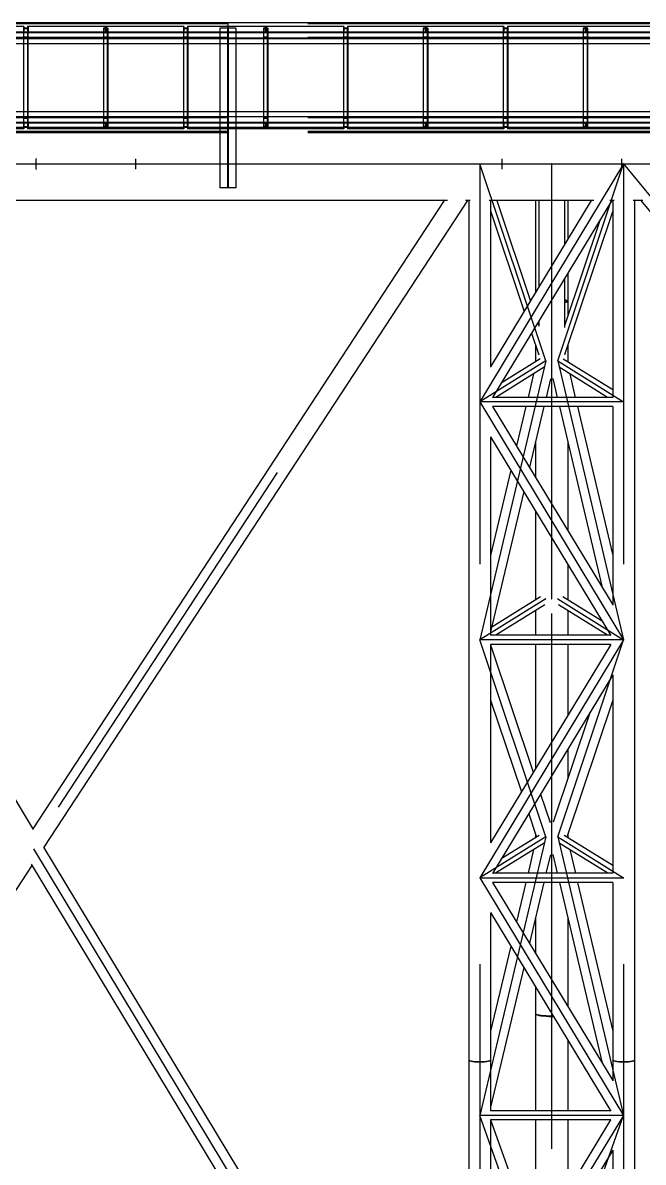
# Model space of a CAD drawing. Header units: millimetres. Extents: x 150209.93 to 150215.05, y 136675.65 to 136679.93.
# Drawn here: x 150211.503 to 150211.6582, y 136676.5613 to 136676.846 of the extents above; entities that cross this region are included whole.
import ezdxf

# ---------------------------------------------------------------- set-up
doc = ezdxf.new("R2010")
doc.units = ezdxf.units.MM
doc.header["$LTSCALE"] = 0.25
for name, pattern in [('CENTER', [50.8, 31.75, -6.35, 6.35, -6.35]), ('XKITLINE00', [0]), ('XKITLINE02', [4, 2, -2]), ('XKITLINE03', [6, 3, -1, 1, -1])]:
    doc.linetypes.add(name, pattern=pattern)

# ---------------------------------------------------------------- blocks, each defined once
blk = doc.blocks.new('çatıı')
at = {"color": 116, "linetype": 'XKITLINE02', "true_color": 0x136734}
for p, q in [((13130, 6075.8), (12313.5, 6075.8)), ((13130, 6075.3), (12316.3, 6075.3)), ((12875.1, 6072), (12777.2, 6072)), ((12874.5, 6072), (12874.5, 6064)), ((12874.5, 6070), (12874.5, 5946)), ((12874.5, 6070), (12874.5, 6050.5)), ((12880, 6070), (12874.5, 6070)), ((12874.5, 6070), (12874.5, 6069.3)), ((12880, 6070), (12874.5, 6070)), ((12879.3, 6068.9), (12874.5, 6069.3)), ((12875.1, 6072), (12875.1, 6064.8)), ((12879.3, 6070), (12879.3, 5946)), ((12879.3, 6068.9), (12879.3, 6059)), ((12977.2, 6072), (12879.6, 6072)), ((12879.6, 6072), (12879.6, 6064.8)), ((12880, 6070), (12880, 5946)), ((12880, 6070), (12880, 6050.5)), ((12880, 6070), (12880, 6058)), ((12880.2, 6072), (12880.2, 6064)), ((12974.5, 6070), (12974.5, 5946)), ((12974.5, 6070), (12974.5, 6050.5)), ((12980, 6070), (12974.5, 6070)), ((12974.5, 6070), (12974.5, 6069.3)), ((12980, 6070), (12974.5, 6070)), ((12979.3, 6068.9), (12974.5, 6069.3)), ((12976.7, 6072), (12976.7, 6064.8)), ((12977.2, 6072), (12977.2, 6064)), ((13075.1, 6072), (12977.2, 6072)), ((12977.2, 6072), (12977.2, 6064)), ((12977.8, 6072), (12977.8, 6064.8)), ((12979.3, 6070), (12979.3, 5946)), ((12979.3, 6068.9), (12979.3, 6059)), ((12980, 6070), (12980, 5946)), ((12980, 6070), (12980, 6050.5)), ((12980, 6070), (12980, 6058)), ((13074.5, 6072), (13074.5, 6064)), ((13074.5, 6070), (13074.5, 5946)), ((13074.5, 6070), (13074.5, 6050.5)), ((13080, 6070), (13074.5, 6070)), ((13074.5, 6070), (13074.5, 6069.3)), ((13080, 6070), (13074.5, 6070)), ((13079.3, 6068.9), (13074.5, 6069.3)), ((13075.1, 6072), (13075.1, 6064.8)), ((13079.3, 6070), (13079.3, 5946)), ((13079.3, 6068.9), (13079.3, 6059)), ((13130, 6072), (13079.6, 6072)), ((13079.6, 6072), (13079.6, 6064.8)), ((13080, 6070), (13080, 5946)), ((13080, 6070), (13080, 6050.5)), ((13080, 6070), (13080, 6058)), ((13080.2, 6072), (13080.2, 6064)), ((13140, 6070), (13120, 6070)), ((13120, 6070), (13120, 6050.5)), ((13129.7, 6070), (13129.7, 5870.3)), ((13730, 6075.8), (13130, 6075.8)), ((13730, 6075.3), (13130, 6075.3)), ((13177.2, 6072), (13130, 6072)), ((13130.3, 6070), (13130.3, 5870.3)), ((13140, 6070), (13140, 6050.5)), ((13174.5, 6070), (13174.5, 5946)), ((13174.5, 6070), (13174.5, 6050.5)), ((13180, 6070), (13174.5, 6070)), ((13174.5, 6070), (13174.5, 6069.3)), ((13180, 6070), (13174.5, 6070)), ((13179.3, 6068.9), (13174.5, 6069.3)), ((13176.7, 6072), (13176.7, 6064.8)), ((13275.1, 6072), (13177.2, 6072)), ((13177.2, 6072), (13177.2, 6064)), ((13177.2, 6072), (13177.2, 6064)), ((13177.8, 6072), (13177.8, 6064.8)), ((13179.3, 6070), (13179.3, 5946)), ((13179.3, 6068.9), (13179.3, 6059)), ((13180, 6070), (13180, 5946)), ((13180, 6070), (13180, 6050.5)), ((13180, 6070), (13180, 6058)), ((13274.5, 6072), (13274.5, 6064)), ((13274.5, 6070), (13274.5, 5946)), ((13274.5, 6070), (13274.5, 6050.5)), ((13280, 6070), (13274.5, 6070)), ((13274.5, 6070), (13274.5, 6069.3)), ((13280, 6070), (13274.5, 6070)), ((13279.3, 6068.9), (13274.5, 6069.3)), ((13275.1, 6072), (13275.1, 6064.8)), ((13279.3, 6070), (13279.3, 5946)), ((13279.3, 6068.9), (13279.3, 6059)), ((13377.2, 6072), (13279.6, 6072)), ((13279.6, 6072), (13279.6, 6064.8)), ((13280, 6070), (13280, 5946)), ((13280, 6070), (13280, 6050.5)), ((13280, 6070), (13280, 6058)), ((13280.2, 6072), (13280.2, 6064)), ((13374.5, 6070), (13374.5, 6069.3)), ((13380, 6070), (13374.5, 6070)), ((13374.5, 6070), (13374.5, 5946)), ((13374.5, 6070), (13374.5, 6050.5)), ((13380, 6070), (13374.5, 6070)), ((13379.3, 6068.9), (13374.5, 6069.3)), ((13376.7, 6072), (13376.7, 6064.8)), ((13475.1, 6072), (13377.2, 6072)), ((13377.2, 6072), (13377.2, 6064)), ((13377.2, 6072), (13377.2, 6064)), ((13377.8, 6072), (13377.8, 6064.8)), ((13379.3, 6070), (13379.3, 5946)), ((13379.3, 6068.9), (13379.3, 6059)), ((13380, 6070), (13380, 6058)), ((13380, 6070), (13380, 5946)), ((13380, 6070), (13380, 6050.5)), ((13474.5, 6072), (13474.5, 6064)), ((13474.5, 6070), (13474.5, 6069.3)), ((13480, 6070), (13474.5, 6070)), ((13474.5, 6070), (13474.5, 5946)), ((13474.5, 6070), (13474.5, 6050.5)), ((13480, 6070), (13474.5, 6070)), ((13479.3, 6068.9), (13474.5, 6069.3)), ((13475.1, 6072), (13475.1, 6064.8)), ((13479.3, 6070), (13479.3, 5946)), ((13479.3, 6068.9), (13479.3, 6059)), ((13577.2, 6072), (13479.6, 6072)), ((13479.6, 6072), (13479.6, 6064.8)), ((13480, 6070), (13480, 6058)), ((13480, 6070), (13480, 5946)), ((13480, 6070), (13480, 6050.5)), ((13480.2, 6072), (13480.2, 6064)), ((13574.5, 6070), (13574.5, 6069.3)), ((13580, 6070), (13574.5, 6070)), ((13574.5, 6070), (13574.5, 5946)), ((13574.5, 6070), (13574.5, 6050.5)), ((13580, 6070), (13574.5, 6070)), ((13579.3, 6068.9), (13574.5, 6069.3)), ((13576.7, 6072), (13576.7, 6064.8)), ((13577.2, 6072), (13577.2, 6064)), ((13675.1, 6072), (13577.2, 6072)), ((13577.2, 6072), (13577.2, 6064)), ((13577.8, 6072), (13577.8, 6064.8)), ((13579.3, 6070), (13579.3, 5946)), ((13579.3, 6068.9), (13579.3, 6059)), ((13580, 6070), (13580, 6058)), ((13580, 6070), (13580, 5946)), ((13580, 6070), (13580, 6050.5)), ((13130, 6058), (12272.9, 6058)), ((13130, 6057.1), (12273.4, 6057.1)), ((13130, 6057.5), (12313.5, 6057.5)), ((13130, 6056.7), (12313.5, 6056.7)), ((13130, 6058.1), (12316.3, 6058.1)), ((12880.3, 6064), (12777.2, 6064)), ((12880.3, 6064.8), (12777.8, 6064.8)), ((12976.7, 6064.8), (12874.3, 6064.8)), ((12874.3, 6064.8), (12874.3, 6064)), ((12977.2, 6064), (12874.3, 6064)), ((12879.3, 6059), (12874.5, 6058.7)), ((12874.5, 6058.7), (12874.5, 6058)), ((12880, 6058), (12874.5, 6058)), ((12880.3, 6064.8), (12880.3, 6064)), ((12971.4, 6064.8), (12971.4, 6064)), ((12979.3, 6059), (12974.5, 6058.7)), ((12974.5, 6058.7), (12974.5, 6058)), ((12980, 6058), (12974.5, 6058)), ((13080.3, 6064), (12977.2, 6064)), ((12980, 6064), (12977.2, 6064)), ((13080.3, 6064.8), (12977.8, 6064.8)), ((12983, 6064.8), (12983, 6064)), ((13130, 6064.8), (13074.3, 6064.8)), ((13074.3, 6064.8), (13074.3, 6064)), ((13177.2, 6064), (13074.3, 6064)), ((13079.3, 6059), (13074.5, 6058.7)), ((13074.5, 6058.7), (13074.5, 6058)), ((13080, 6058), (13074.5, 6058)), ((13176.7, 6064.8), (13075.1, 6064.8)), ((13130, 6064), (13080.2, 6064)), ((13080.3, 6064.8), (13080.3, 6064)), ((13730, 6058.1), (13130, 6058.1)), ((13130, 6058), (13130, 6056.7)), ((13130, 6058), (13130, 6056.7)), ((13730, 6058), (13130, 6058)), ((13730, 6057.5), (13130, 6057.5)), ((13730, 6057.1), (13130, 6057.1)), ((13171.4, 6064.8), (13171.4, 6064)), ((13179.3, 6059), (13174.5, 6058.7)), ((13174.5, 6058.7), (13174.5, 6058)), ((13180, 6058), (13174.5, 6058)), ((13280.3, 6064), (13177.2, 6064)), ((13180, 6064), (13177.2, 6064)), ((13280.3, 6064.8), (13177.8, 6064.8)), ((13183, 6064.8), (13183, 6064)), ((13376.7, 6064.8), (13274.3, 6064.8)), ((13274.3, 6064.8), (13274.3, 6064)), ((13377.2, 6064), (13274.3, 6064)), ((13279.3, 6059), (13274.5, 6058.7)), ((13274.5, 6058.7), (13274.5, 6058)), ((13280, 6058), (13274.5, 6058)), ((13280.3, 6064.8), (13280.3, 6064)), ((13371.4, 6064.8), (13371.4, 6064)), ((13379.3, 6059), (13374.5, 6058.7)), ((13374.5, 6058.7), (13374.5, 6058)), ((13380, 6058), (13374.5, 6058)), ((13480.3, 6064), (13377.2, 6064)), ((13380, 6064), (13377.2, 6064)), ((13480.3, 6064.8), (13377.8, 6064.8)), ((13383, 6064.8), (13383, 6064)), ((13576.7, 6064.8), (13474.3, 6064.8)), ((13474.3, 6064.8), (13474.3, 6064)), ((13577.2, 6064), (13474.3, 6064)), ((13479.3, 6059), (13474.5, 6058.7)), ((13474.5, 6058.7), (13474.5, 6058)), ((13480, 6058), (13474.5, 6058)), ((13480.3, 6064.8), (13480.3, 6064)), ((13571.4, 6064.8), (13571.4, 6064)), ((13579.3, 6059), (13574.5, 6058.7)), ((13574.5, 6058.7), (13574.5, 6058)), ((13580, 6058), (13574.5, 6058)), ((13680.3, 6064), (13577.2, 6064)), ((13580, 6064), (13577.2, 6064)), ((13680.3, 6064.8), (13577.8, 6064.8)), ((13583, 6064.8), (13583, 6064)), ((13120, 5965.5), (13120, 5870.3)), ((13140, 5965.5), (13140, 5870.3)), ((13130, 5958), (12272.9, 5958)), ((13130, 5958.8), (12273.4, 5958.8)), ((13130, 5958.4), (12313.5, 5958.4)), ((13130, 5957.9), (12316.3, 5957.9)), ((12880.3, 5952), (12777.2, 5952)), ((12880.3, 5951.2), (12777.8, 5951.2)), ((12977.2, 5952), (12874.3, 5952)), ((12874.3, 5952), (12874.3, 5951.2)), ((12976.7, 5951.2), (12874.3, 5951.2)), ((12874.5, 5958), (12874.5, 5957.3)), ((12880, 5958), (12874.5, 5958)), ((12879.3, 5956.9), (12874.5, 5957.3)), ((12874.5, 5952), (12874.5, 5944)), ((12875.1, 5951.2), (12875.1, 5944)), ((12879.3, 5956.9), (12879.3, 5947)), ((12879.6, 5951.2), (12879.6, 5944)), ((12880, 5958), (12880, 5946)), ((12880.2, 5952), (12880.2, 5944)), ((12880.3, 5952), (12880.3, 5951.2)), ((12971.4, 5952), (12971.4, 5951.2)), ((12974.5, 5958), (12974.5, 5957.3)), ((12980, 5958), (12974.5, 5958)), ((12979.3, 5956.9), (12974.5, 5957.3)), ((12976.7, 5951.2), (12976.7, 5944)), ((12977.2, 5952), (12977.2, 5944)), ((13080.3, 5952), (12977.2, 5952)), ((12977.2, 5952), (12977.2, 5944)), ((13080.3, 5951.2), (12977.8, 5951.2)), ((12977.8, 5951.2), (12977.8, 5944)), ((12979.3, 5956.9), (12979.3, 5947)), ((12980, 5958), (12980, 5946)), ((12983, 5952), (12983, 5951.2)), ((13177.2, 5952), (13074.3, 5952)), ((13074.3, 5952), (13074.3, 5951.2)), ((13176.7, 5951.2), (13074.3, 5951.2)), ((13074.5, 5958), (13074.5, 5957.3)), ((13080, 5958), (13074.5, 5958)), ((13079.3, 5956.9), (13074.5, 5957.3)), ((13074.5, 5952), (13074.5, 5944)), ((13075.1, 5951.2), (13075.1, 5944)), ((13079.3, 5956.9), (13079.3, 5947)), ((13079.6, 5951.2), (13079.6, 5944)), ((13080, 5958), (13080, 5946)), ((13080.2, 5952), (13080.2, 5944)), ((13080.3, 5952), (13080.3, 5951.2)), ((13130, 5959.3), (13130, 5958)), ((13130, 5959.3), (13130, 5958)), ((13730, 5958.8), (13130, 5958.8)), ((13730, 5958.4), (13130, 5958.4)), ((13730, 5958), (13130, 5958)), ((13730, 5957.9), (13130, 5957.9)), ((13171.4, 5952), (13171.4, 5951.2)), ((13174.5, 5958), (13174.5, 5957.3)), ((13180, 5958), (13174.5, 5958)), ((13179.3, 5956.9), (13174.5, 5957.3)), ((13176.7, 5951.2), (13176.7, 5944)), ((13280.3, 5952), (13177.2, 5952)), ((13177.2, 5952), (13177.2, 5944)), ((13177.2, 5952), (13177.2, 5944)), ((13280.3, 5951.2), (13177.8, 5951.2)), ((13177.8, 5951.2), (13177.8, 5944)), ((13179.3, 5956.9), (13179.3, 5947)), ((13180, 5958), (13180, 5946)), ((13183, 5952), (13183, 5951.2)), ((13377.2, 5952), (13274.3, 5952)), ((13274.3, 5952), (13274.3, 5951.2)), ((13376.7, 5951.2), (13274.3, 5951.2)), ((13274.5, 5958), (13274.5, 5957.3)), ((13280, 5958), (13274.5, 5958)), ((13279.3, 5956.9), (13274.5, 5957.3)), ((13274.5, 5952), (13274.5, 5944)), ((13275.1, 5951.2), (13275.1, 5944)), ((13279.3, 5956.9), (13279.3, 5947)), ((13279.6, 5951.2), (13279.6, 5944)), ((13280, 5958), (13280, 5946)), ((13280.2, 5952), (13280.2, 5944)), ((13280.3, 5952), (13280.3, 5951.2)), ((13371.4, 5952), (13371.4, 5951.2)), ((13374.5, 5958), (13374.5, 5957.3)), ((13380, 5958), (13374.5, 5958)), ((13379.3, 5956.9), (13374.5, 5957.3)), ((13376.7, 5951.2), (13376.7, 5944)), ((13480.3, 5952), (13377.2, 5952)), ((13377.2, 5952), (13377.2, 5944)), ((13377.2, 5952), (13377.2, 5944)), ((13480.3, 5951.2), (13377.8, 5951.2)), ((13377.8, 5951.2), (13377.8, 5944)), ((13379.3, 5956.9), (13379.3, 5947)), ((13380, 5958), (13380, 5946)), ((13383, 5952), (13383, 5951.2)), ((13577.2, 5952), (13474.3, 5952)), ((13474.3, 5952), (13474.3, 5951.2)), ((13576.7, 5951.2), (13474.3, 5951.2)), ((13474.5, 5958), (13474.5, 5957.3)), ((13480, 5958), (13474.5, 5958)), ((13479.3, 5956.9), (13474.5, 5957.3)), ((13474.5, 5952), (13474.5, 5944)), ((13475.1, 5951.2), (13475.1, 5944)), ((13479.3, 5956.9), (13479.3, 5947)), ((13479.6, 5951.2), (13479.6, 5944)), ((13480, 5958), (13480, 5946)), ((13480.2, 5952), (13480.2, 5944)), ((13480.3, 5952), (13480.3, 5951.2)), ((13571.4, 5952), (13571.4, 5951.2)), ((13574.5, 5958), (13574.5, 5957.3)), ((13580, 5958), (13574.5, 5958)), ((13579.3, 5956.9), (13574.5, 5957.3)), ((13576.7, 5951.2), (13576.7, 5944)), ((13577.2, 5952), (13577.2, 5944)), ((13680.3, 5952), (13577.2, 5952)), ((13577.2, 5952), (13577.2, 5944)), ((13680.3, 5951.2), (13577.8, 5951.2)), ((13577.8, 5951.2), (13577.8, 5944)), ((13579.3, 5956.9), (13579.3, 5947)), ((13580, 5958), (13580, 5946)), ((13583, 5952), (13583, 5951.2)), ((13130, 5940.1), (12313.5, 5940.1)), ((13130, 5939.3), (12313.5, 5939.3)), ((13130, 5940.7), (12316.3, 5940.7)), ((13130, 5939.3), (12555.2, 5939.3)), ((12875.1, 5944), (12777.2, 5944)), ((12879.3, 5947), (12874.5, 5946.7)), ((12874.5, 5946.7), (12874.5, 5946)), ((12880, 5946), (12874.5, 5946)), ((12880, 5946), (12874.5, 5946)), ((12977.2, 5944), (12879.6, 5944)), ((12979.3, 5947), (12974.5, 5946.7)), ((12974.5, 5946.7), (12974.5, 5946)), ((12980, 5946), (12974.5, 5946)), ((12980, 5946), (12974.5, 5946)), ((13075.1, 5944), (12977.2, 5944)), ((13079.3, 5947), (13074.5, 5946.7)), ((13074.5, 5946.7), (13074.5, 5946)), ((13080, 5946), (13074.5, 5946)), ((13080, 5946), (13074.5, 5946)), ((13177.2, 5944), (13079.6, 5944)), ((13130, 5946), (13130, 5939.3)), ((13130, 5946), (13130, 5939.3)), ((13730, 5940.7), (13130, 5940.7)), ((13730, 5940.1), (13130, 5940.1)), ((13730, 5939.3), (13130, 5939.3)), ((13179.3, 5947), (13174.5, 5946.7)), ((13174.5, 5946.7), (13174.5, 5946)), ((13180, 5946), (13174.5, 5946)), ((13180, 5946), (13174.5, 5946)), ((13275.1, 5944), (13177.2, 5944)), ((13279.3, 5947), (13274.5, 5946.7)), ((13274.5, 5946.7), (13274.5, 5946)), ((13280, 5946), (13274.5, 5946)), ((13280, 5946), (13274.5, 5946)), ((13377.2, 5944), (13279.6, 5944)), ((13379.3, 5947), (13374.5, 5946.7)), ((13374.5, 5946.7), (13374.5, 5946)), ((13380, 5946), (13374.5, 5946)), ((13380, 5946), (13374.5, 5946)), ((13475.1, 5944), (13377.2, 5944)), ((13479.3, 5947), (13474.5, 5946.7)), ((13474.5, 5946.7), (13474.5, 5946)), ((13480, 5946), (13474.5, 5946)), ((13480, 5946), (13474.5, 5946)), ((13577.2, 5944), (13479.6, 5944)), ((13579.3, 5947), (13574.5, 5946.7)), ((13574.5, 5946.7), (13574.5, 5946)), ((13580, 5946), (13574.5, 5946)), ((13580, 5946), (13574.5, 5946)), ((13675.1, 5944), (13577.2, 5944)), ((13120, 5889.3), (13120, 5870.3)), ((13140, 5870.3), (13120, 5870.3))]:
    blk.add_line(p, q, dxfattribs=at)
at = {"color": 7, "linetype": 'XKITLINE00'}
for p, q in [((13130, 6076.7), (12446.2, 6076.7)), ((13130, 6076.7), (13130, 6056.7)), ((13130, 6076.7), (13130, 6056.7)), ((13730, 6076.7), (13130, 6076.7)), ((13130, 6056.7), (12446.2, 6056.7)), ((13130, 6056.7), (13130, 6050.5)), ((13130, 6056.7), (13130, 6050.5)), ((13730, 6056.7), (13130, 6056.7)), ((13130, 6050.5), (12446.2, 6050.5)), ((12874.5, 6050.5), (12874.5, 5965.5)), ((12880, 6050.5), (12880, 5965.5)), ((12974.5, 6050.5), (12974.5, 5965.5)), ((12980, 6050.5), (12980, 5965.5)), ((13074.5, 6050.5), (13074.5, 5965.5)), ((13080, 6050.5), (13080, 5965.5)), ((13120, 6050.5), (13120, 5965.5)), ((13730, 6050.5), (13130, 6050.5)), ((13140, 6050.5), (13140, 5965.5)), ((13174.5, 6050.5), (13174.5, 5965.5)), ((13180, 6050.5), (13180, 5965.5)), ((13274.5, 6050.5), (13274.5, 5965.5)), ((13280, 6050.5), (13280, 5965.5)), ((13374.5, 6050.5), (13374.5, 5965.5)), ((13380, 6050.5), (13380, 5965.5)), ((13474.5, 6050.5), (13474.5, 5965.5)), ((13480, 6050.5), (13480, 5965.5)), ((13574.5, 6050.5), (13574.5, 5965.5)), ((13580, 6050.5), (13580, 5965.5)), ((13130, 5965.5), (12446.2, 5965.5)), ((13130, 5965.5), (13130, 5959.3)), ((13730, 5965.5), (13130, 5965.5)), ((13130, 5965.5), (13130, 5959.3)), ((13130, 5959.3), (12446.2, 5959.3)), ((13130, 5959.3), (13130, 5946)), ((13730, 5959.3), (13130, 5959.3)), ((13130, 5959.3), (13130, 5946))]:
    blk.add_line(p, q, dxfattribs=at)
at = {"color": 1, "linetype": 'XKITLINE03'}
for p, q in [((12880, 5946), (12880, 6070)), ((12980, 5946), (12980, 6070)), ((13080, 5946), (13080, 6070)), ((13130, 5870.3), (13130, 6070)), ((13180, 5946), (13180, 6070)), ((13280, 5946), (13280, 6070)), ((13380, 5946), (13380, 6070)), ((13480, 5946), (13480, 6070)), ((13580, 5946), (13580, 6070)), ((12282.9, 6058), (13130, 6058)), ((12874.5, 6064), (12777.2, 6064)), ((12977.2, 6064), (12880.2, 6064)), ((13074.5, 6064), (12977.2, 6064)), ((13177.2, 6064), (13080.2, 6064)), ((13730, 6064), (13130, 6064)), ((13130, 6058), (13730, 6058)), ((13274.5, 6064), (13177.2, 6064)), ((13377.2, 6064), (13280.2, 6064)), ((13474.5, 6064), (13377.2, 6064)), ((13577.2, 6064), (13480.2, 6064)), ((13674.5, 6064), (13577.2, 6064)), ((13130, 5958), (12272.9, 5958)), ((12777.2, 5952), (12874.5, 5952)), ((12880.2, 5952), (12977.2, 5952)), ((12977.2, 5952), (13074.5, 5952)), ((13080.2, 5952), (13177.2, 5952)), ((13730, 5958), (13130, 5958)), ((13730, 5952), (13130, 5952)), ((13177.2, 5952), (13274.5, 5952)), ((13280.2, 5952), (13377.2, 5952)), ((13377.2, 5952), (13474.5, 5952)), ((13480.2, 5952), (13577.2, 5952)), ((13577.2, 5952), (13674.5, 5952))]:
    blk.add_line(p, q, dxfattribs=at)
at = {"color": 8, "linetype": 'XKITLINE00'}
for p, q in [((14995, 5946), (12557.7, 5946)), ((13404.7, 5854.6), (12557.7, 5854.6)), ((13400.5, 5854.6), (12886, 5069.6)), ((13429.6, 5854.6), (12899.9, 5046.5)), ((13433.2, 5854.6), (13427.1, 5854.6)), ((13431.3, 5854.6), (13431.3, 4780.4)), ((13587.9, 5854.6), (13456.8, 5854.6)), ((13458.6, 5854.6), (13458.6, 5646.5)), ((13584.5, 5854.6), (13458.6, 5646.7)), ((13610.1, 5854.6), (13461.1, 5608.5)), ((13466.3, 5854.6), (13508.5, 5728.9)), ((13514.7, 5854.6), (13514.7, 5739.2)), ((13518.9, 5854.6), (13518.9, 5746.1)), ((13551.1, 5854.6), (13551.1, 5799.4)), ((13555.3, 5854.6), (13555.3, 5806.3)), ((13613.2, 5854.6), (13607.9, 5854.6)), ((13611.3, 5854.6), (13611.3, 5608.5)), ((13648.8, 5854.6), (13636.8, 5854.6)), ((13638.6, 5854.6), (13638.6, 4780.4)), ((13646.7, 5854.6), (14342.1, 5006.9)), ((13458.6, 5841.6), (13500.7, 5716.1)), ((13611.3, 5841.6), (13551, 5661.7)), ((13595.6, 5830.7), (13551.1, 5697.9)), ((12446.2, 5797.7), (12886.5, 5068.8)), ((13551.1, 5757.1), (13551.1, 5696.1)), ((13555.3, 5764), (13555.3, 5728.8)), ((13552.6, 5730.3), (13551.1, 5730.6)), ((13551.6, 5730.2), (13551.1, 5730.3)), ((13551.6, 5727.4), (13551.1, 5727.3)), ((13552.6, 5727.3), (13551.1, 5727)), ((13553, 5729.8), (13551.6, 5730.2)), ((13553, 5727.9), (13551.6, 5727.4)), ((13554.1, 5729.8), (13552.6, 5730.3)), ((13554.1, 5727.8), (13552.6, 5727.3)), ((13553.8, 5729.3), (13553, 5729.8)), ((13553.8, 5728.3), (13553, 5727.9)), ((13553.8, 5729.3), (13554.1, 5728.8)), ((13554.1, 5728.8), (13553.8, 5728.3)), ((13555, 5729.3), (13554.1, 5729.8)), ((13555, 5728.3), (13554.1, 5727.8)), ((13555, 5729.3), (13555.3, 5728.8)), ((13555.3, 5728.8), (13555, 5728.3)), ((13555.3, 5728.8), (13555.3, 5710.3)), ((13517.6, 5701.7), (13518.9, 5697.9)), ((13518.9, 5703.9), (13518.9, 5697.6)), ((13509.8, 5688.9), (13519, 5661.7)), ((13514.7, 5674.5), (13514.7, 5653)), ((13555.3, 5674.5), (13555.3, 5653)), ((13520.5, 5656.6), (13472, 5626.5)), ((13611.3, 5618.2), (13549.5, 5656.5)), ((13551.1, 5662), (13551.1, 5661.7)), ((13525.4, 5646.2), (13465, 5608.7)), ((13512.4, 5638.2), (13505.5, 5608.7)), ((13605, 5608.7), (13544.5, 5646.2)), ((13557.5, 5638.2), (13564.5, 5608.7)), ((13533.5, 5631.9), (13528, 5608.7)), ((13536.5, 5632.1), (13542, 5608.7)), ((13611.4, 5597.3), (13461, 5597.3)), ((13611.3, 5608.7), (13461.2, 5608.7)), ((13461.2, 5597.3), (13611.3, 5349.4)), ((13502.8, 5597.3), (13491.1, 5548)), ((13525.3, 5597.3), (13507.3, 5521.3)), ((13544.7, 5597.3), (13598.3, 5370.9)), ((13567.2, 5597.3), (13611.3, 5410.9)), ((13611.3, 5597.3), (13611.3, 5349.2)), ((13458.5, 5559.5), (13608.9, 5311.1)), ((13458.6, 5559.3), (13458.6, 5311.3)), ((13514.7, 5552.6), (13514.7, 5509)), ((13555.3, 5552.6), (13555.3, 5441.9)), ((13483.9, 5517.6), (13458.6, 5410.9)), ((13500.1, 5490.9), (13458.6, 5315.8)), ((13514.7, 5466.7), (13514.7, 5355.7)), ((13555.3, 5399.7), (13555.3, 5355.7)), ((13520.9, 5359.5), (13460, 5321.7)), ((13598, 5329.2), (13549.1, 5359.5)), ((13526.3, 5349.5), (13465, 5311.4)), ((13514.7, 5342.3), (13514.7, 5311.4)), ((13605, 5311.4), (13543.6, 5349.5)), ((13555.3, 5342.3), (13555.3, 5311.4)), ((13608.7, 5311.4), (13458.6, 5311.4)), ((13609, 5300), (13458.5, 5300)), ((13458.6, 5300), (13458.6, 5052)), ((13608.8, 5300), (13458.6, 5052.1)), ((13458.6, 5299.4), (13512, 5140.2)), ((13514.7, 5300), (13514.7, 5144.6)), ((13555.3, 5300), (13555.3, 5211.7)), ((13611.4, 5262.1), (13461.1, 5013.9)), ((13611.3, 5262), (13611.3, 5014)), ((13458.6, 5230.5), (13497.2, 5115.7)), ((13611.3, 5230.5), (13554.2, 5060.2)), ((13583.2, 5215.6), (13537, 5077.7)), ((13555.3, 5169.4), (13555.3, 5132.2)), ((13521.1, 5113), (13533, 5077.6)), ((13506.3, 5088.5), (13515.7, 5060.2)), ((13519.4, 5061.3), (13472, 5031.9)), ((13514.7, 5063.4), (13514.7, 5058.4)), ((13611.3, 5023.6), (13550.6, 5061.3)), ((13555.3, 5063.4), (13555.3, 5058.4)), ((12899.7, 5046.8), (13431.3, 4166.7)), ((13525.4, 5051.6), (13464.9, 5014)), ((13512.4, 5043.6), (13505.4, 5014)), ((13605.1, 5014), (13544.5, 5051.7)), ((13557.6, 5043.6), (13564.6, 5014)), ((13533.4, 5037.2), (13527.9, 5014)), ((13536.5, 5037.3), (13542, 5014)), ((12885.1, 5023.9), (12446.1, 4354.2)), ((12884.1, 5025.5), (13421.9, 4135.2)), ((13611.3, 5014), (13461.2, 5014)), ((13611.5, 5002.7), (13460.9, 5002.7)), ((13461.2, 5002.7), (13611.3, 4755.1)), ((13502.8, 5002.7), (13491.1, 4953.5)), ((13525.3, 5002.7), (13507.3, 4926.8)), ((13544.7, 5002.7), (13598.3, 4776.6)), ((13567.2, 5002.7), (13611.3, 4816.6)), ((13611.3, 5002.7), (13611.3, 4780.4)), ((13458.6, 4964.9), (13608.9, 4716.9)), ((13458.6, 4964.7), (13458.6, 4780.4)), ((13514.7, 4958.1), (13514.7, 4914.5)), ((13555.3, 4958.1), (13555.3, 4847.6)), ((13483.9, 4923.1), (13458.6, 4816.6)), ((13500.1, 4896.4), (13458.6, 4721.6)), ((13514.7, 4872.3), (13514.7, 4838.5)), ((13514.7, 4838.5), (13515, 4838)), ((13514.7, 4838.5), (13515, 4837.9)), ((13514.7, 4838.5), (13514.7, 4717.2)), ((13515.9, 4837.5), (13515, 4838)), ((13515.9, 4837.2), (13515, 4837.9)), ((13517.4, 4837), (13515.9, 4837.5)), ((13517.4, 4836.6), (13515.9, 4837.2)), ((13519.4, 4836.6), (13517.4, 4837)), ((13519.4, 4836.1), (13517.4, 4836.6)), ((13518.4, 4836.7), (13518.1, 4836.9)), ((13520.3, 4836.2), (13518.4, 4836.7)), ((13521.9, 4836.2), (13519.4, 4836.6)), ((13521.9, 4835.6), (13519.4, 4836.1)), ((13522.7, 4835.8), (13520.3, 4836.2)), ((13524.8, 4835.9), (13521.9, 4836.2)), ((13524.8, 4835.3), (13521.9, 4835.6)), ((13525.4, 4835.4), (13522.7, 4835.8)), ((13528.1, 4835.7), (13524.8, 4835.9)), ((13528.1, 4835), (13524.8, 4835.3)), ((13528.5, 4835.2), (13525.4, 4835.4)), ((13531.5, 4835.6), (13528.1, 4835.7)), ((13531.5, 4834.8), (13528.1, 4835)), ((13531.7, 4835), (13528.5, 4835.2)), ((13535, 4835.5), (13531.5, 4835.6)), ((13535, 4834.8), (13531.5, 4834.8)), ((13535, 4835), (13531.7, 4835)), ((13537, 4835.6), (13535, 4835.5)), ((13537.3, 4835), (13535, 4835)), ((13537.4, 4834.8), (13535, 4834.8)), ((13555.3, 4805.3), (13555.3, 4717.2)), ((13431.3, 4780.4), (13431.7, 4780)), ((13431.3, 4780.4), (13431.3, 4166.4)), ((13431.3, 4780.4), (13431.7, 4779.9)), ((13432.7, 4779.6), (13431.7, 4780)), ((13432.7, 4779.3), (13431.7, 4779.9)), ((13434.3, 4779.2), (13432.7, 4779.6)), ((13434.3, 4778.9), (13432.7, 4779.3)), ((13433.2, 4779.4), (13433.1, 4779.5)), ((13434.8, 4778.9), (13433.2, 4779.4)), ((13436.5, 4778.9), (13434.3, 4779.2)), ((13436.5, 4778.4), (13434.3, 4778.9)), ((13436.9, 4778.5), (13434.8, 4778.9)), ((13439.1, 4778.6), (13436.5, 4778.9)), ((13439.1, 4778.1), (13436.5, 4778.4)), ((13439.3, 4778.2), (13436.9, 4778.5)), ((13442, 4778.5), (13439.1, 4778.6)), ((13442, 4778), (13439.1, 4778.1)), ((13442.1, 4778.1), (13439.3, 4778.2)), ((13445, 4778.4), (13442, 4778.5)), ((13445, 4777.9), (13442, 4778)), ((13445, 4778), (13442.1, 4778.1)), ((13448, 4778.5), (13445, 4778.4)), ((13447.9, 4778.1), (13445, 4778)), ((13448, 4778), (13445, 4777.9)), ((13450.7, 4778.2), (13447.9, 4778.1)), ((13450.9, 4778.6), (13448, 4778.5)), ((13450.9, 4778.1), (13448, 4778)), ((13453.1, 4778.5), (13450.7, 4778.2)), ((13453.5, 4778.9), (13450.9, 4778.6)), ((13453.5, 4778.4), (13450.9, 4778.1)), ((13455.2, 4778.9), (13453.1, 4778.5)), ((13455.7, 4779.2), (13453.5, 4778.9)), ((13455.7, 4778.9), (13453.5, 4778.4)), ((13456.8, 4779.4), (13455.2, 4778.9)), ((13457.3, 4779.6), (13455.7, 4779.2)), ((13457.3, 4779.3), (13455.7, 4778.9)), ((13456.9, 4779.5), (13456.8, 4779.4)), ((13458.3, 4780), (13457.3, 4779.6)), ((13458.3, 4779.9), (13457.3, 4779.3)), ((13458.6, 4780.4), (13458.3, 4780)), ((13458.6, 4780.4), (13458.3, 4779.9)), ((13458.6, 4780.4), (13458.6, 4717)), ((13611.3, 4780.4), (13611.7, 4780)), ((13611.3, 4780.4), (13611.3, 4754.6)), ((13611.3, 4780.4), (13611.7, 4779.9)), ((13612.7, 4779.6), (13611.7, 4780)), ((13612.7, 4779.3), (13611.7, 4779.9)), ((13614.3, 4779.2), (13612.7, 4779.6)), ((13614.3, 4778.9), (13612.7, 4779.3)), ((13613.2, 4779.4), (13613, 4779.5)), ((13614.8, 4778.9), (13613.2, 4779.4)), ((13616.5, 4778.9), (13614.3, 4779.2)), ((13616.5, 4778.5), (13614.3, 4778.9)), ((13616.9, 4778.5), (13614.8, 4778.9)), ((13619.1, 4778.6), (13616.5, 4778.9)), ((13619.1, 4778.2), (13616.5, 4778.5)), ((13619.3, 4778.3), (13616.9, 4778.5)), ((13622, 4778.5), (13619.1, 4778.6)), ((13622, 4778), (13619.1, 4778.2)), ((13622.1, 4778.1), (13619.3, 4778.3)), ((13625, 4778.4), (13622, 4778.5)), ((13625, 4777.9), (13622, 4778)), ((13625, 4778), (13622.1, 4778.1)), ((13628, 4778.5), (13625, 4778.4)), ((13627.9, 4778.1), (13625, 4778)), ((13628, 4778), (13625, 4777.9)), ((13630.7, 4778.3), (13627.9, 4778.1)), ((13630.9, 4778.6), (13628, 4778.5)), ((13630.9, 4778.2), (13628, 4778)), ((13633.1, 4778.5), (13630.7, 4778.3)), ((13633.5, 4778.9), (13630.9, 4778.6)), ((13633.5, 4778.5), (13630.9, 4778.2)), ((13635.2, 4778.9), (13633.1, 4778.5)), ((13635.7, 4779.2), (13633.5, 4778.9)), ((13635.7, 4778.9), (13633.5, 4778.5)), ((13636.8, 4779.4), (13635.2, 4778.9)), ((13637.3, 4779.6), (13635.7, 4779.2)), ((13637.3, 4779.3), (13635.7, 4778.9)), ((13636.9, 4779.5), (13636.8, 4779.4)), ((13638.3, 4780), (13637.3, 4779.6)), ((13638.3, 4779.9), (13637.3, 4779.3)), ((13638.6, 4780.4), (13638.3, 4780)), ((13638.6, 4780.4), (13638.3, 4779.9)), ((13638.6, 4780.4), (13638.6, 4156.1)), ((13608.7, 4717.2), (13458.6, 4717.2)), ((13609, 4705.8), (13458.5, 4705.8)), ((13458.6, 4705.8), (13458.6, 4459.3)), ((13608.7, 4705.8), (13458.6, 4459.5)), ((13458.7, 4705.8), (13514.2, 4550.6)), ((13514.7, 4705.8), (13514.7, 4551.5)), ((13555.3, 4705.8), (13555.3, 4618.1)), ((13611.4, 4668.1), (13461.1, 4421.4)), ((13611.3, 4668), (13611.3, 4421.6))]:
    blk.add_line(p, q, dxfattribs=at)
at = {"color": 8, "linetype": 'CENTER'}
for p, q in [((12195, 5900.3), (12952.5, 5900.3)), ((12370, 4260.3), (13445, 5900.3)), ((12370, 5900.3), (13445, 4120.6)), ((12370, 5900.3), (14995, 5900.3)), ((12370, 5900.3), (12952.5, 5900.3)), ((12801.8, 5900.3), (15025, 5900.3)), ((12890.5, 5893.8), (12890.5, 5906.8)), ((12952.5, 5900.3), (13535, 5900.3)), ((13014.5, 5906.8), (13014.5, 5893.8)), ((13445, 5900.3), (13445, 4780.4)), ((13527.5, 5654.2), (13445, 5900.3)), ((13625, 5900.3), (13445, 5603)), ((13473, 5893.8), (13473, 5906.8)), ((13535, 5900.3), (14355, 5900.3)), ((13535, 5356.9), (13535, 5900.3)), ((13535, 5654.2), (13535, 5900.3)), ((13542.5, 5654.2), (13625, 5900.3)), ((13622.3, 5906.8), (13622.3, 5893.8)), ((13625, 5900.3), (15085, 4120.6)), ((13625, 5900.3), (13625, 4780.4)), ((13535, 4838.5), (13535, 5728.8)), ((13527.5, 5654.2), (13445, 5305.7)), ((13527.5, 5654.2), (13445, 5603)), ((13542.5, 5654.2), (13625, 5305.7)), ((13542.5, 5654.2), (13625, 5603)), ((13445, 5603), (13625, 5305.7)), ((13625, 5603), (13445, 5603)), ((13527.5, 5356.9), (13445, 5305.7)), ((13542.5, 5356.9), (13625, 5305.7)), ((13527.5, 5059.6), (13445, 5305.7)), ((13625, 5305.7), (13445, 5008.4)), ((13625, 5305.7), (13445, 5305.7)), ((13542.5, 5059.6), (13625, 5305.7)), ((13527.5, 5059.6), (13445, 4711.5)), ((13527.5, 5059.6), (13445, 5008.4)), ((13542.5, 5059.6), (13625, 4711.5)), ((13542.5, 5059.6), (13625, 5008.4)), ((13445, 5008.4), (13625, 4711.5)), ((13445, 5008.4), (13625, 5008.4)), ((13535, 3669.7), (13535, 4838.5)), ((13445, 4780.4), (13445, 3598.6)), ((13625, 4780.4), (13625, 3598.6)), ((13527.5, 4480.9), (13445, 4711.5)), ((13625, 4711.5), (13445, 4711.5)), ((13625, 4711.5), (13445, 4416)), ((13542.5, 4480.9), (13625, 4711.5))]:
    blk.add_line(p, q, dxfattribs=at)
at = {"color": 1, "linetype": 'XKITLINE00'}
for centre in [(12880, 6070), (12980, 6070), (13080, 6070), (13130, 6070), (13180, 6070), (13280, 6070), (13380, 6070), (13480, 6070), (13580, 6070), (12874.5, 6064), (12880, 6058), (12880.2, 6064), (12977.2, 6064), (12977.2, 6064), (12980, 6058), (13074.5, 6064), (13080, 6058), (13080.2, 6064), (13130, 6064), (13130, 6058), (13130, 6058), (13177.2, 6064), (13177.2, 6064), (13180, 6058), (13274.5, 6064), (13280, 6058), (13280.2, 6064), (13377.2, 6064), (13377.2, 6064), (13380, 6058), (13474.5, 6064), (13480, 6058), (13480.2, 6064), (13577.2, 6064), (13577.2, 6064), (13580, 6058), (12874.5, 5952), (12880, 5958), (12880.2, 5952), (12977.2, 5952), (12977.2, 5952), (12980, 5958), (13074.5, 5952), (13080, 5958), (13080.2, 5952), (13130, 5958), (13130, 5958), (13130, 5952), (13177.2, 5952), (13177.2, 5952), (13180, 5958), (13274.5, 5952), (13280, 5958), (13280.2, 5952), (13377.2, 5952), (13377.2, 5952), (13380, 5958), (13474.5, 5952), (13480, 5958), (13480.2, 5952), (13577.2, 5952), (13577.2, 5952), (13580, 5958), (12880, 5946), (12980, 5946), (13080, 5946), (13180, 5946), (13280, 5946), (13380, 5946), (13480, 5946), (13580, 5946), (13130, 5870.3)]:
    blk.add_circle(centre, 0.05, dxfattribs=at)
at = {"color": 8, "linetype": 'XKITLINE00'}
for centre in [(12890.5, 5906.8), (12952.5, 5900.3), (12952.5, 5900.3), (12952.5, 5900.3), (13014.5, 5906.8), (13445, 5900.3), (13445, 5900.3), (13445, 5900.3), (13473, 5906.8), (13535, 5900.3), (13535, 5900.3), (13535, 5900.3), (13535, 5900.3), (13622.3, 5906.8), (13625, 5900.3), (13625, 5900.3), (13625, 5900.3), (13625, 5900.3), (12890.5, 5893.8), (13014.5, 5893.8), (13473, 5893.8), (13622.3, 5893.8), (13535, 5728.8), (13527.5, 5654.2), (13527.5, 5654.2), (13527.5, 5654.2), (13535, 5654.2), (13542.5, 5654.2), (13542.5, 5654.2), (13542.5, 5654.2), (13445, 5603), (13445, 5603), (13445, 5603), (13445, 5603), (13625, 5603), (13625, 5603), (13527.5, 5356.9), (13535, 5356.9), (13542.5, 5356.9), (13445, 5305.7), (13445, 5305.7), (13445, 5305.7), (13445, 5305.7), (13625, 5305.7), (13625, 5305.7), (13625, 5305.7), (13625, 5305.7), (13625, 5305.7), (13625, 5305.7), (13527.5, 5059.6), (13527.5, 5059.6), (13527.5, 5059.6), (13542.5, 5059.6), (13542.5, 5059.6), (13542.5, 5059.6), (13445, 5008.4), (13445, 5008.4), (13445, 5008.4), (13445, 5008.4), (13625, 5008.4), (13625, 5008.4), (13535, 4838.5), (13535, 4838.5), (13445, 4780.4), (13445, 4780.4), (13625, 4780.4), (13625, 4780.4), (13445, 4711.5), (13445, 4711.5), (13445, 4711.5), (13625, 4711.5), (13625, 4711.5), (13625, 4711.5), (13625, 4711.5), (13625, 4711.5)]:
    blk.add_circle(centre, 0.05, dxfattribs=at)

msp = doc.modelspace()

# ---------------------------------------------------------------- block references
at = {"xscale": 0.0002000170049888334, "yscale": 0.0002000170049888334, "zscale": 0.0002000170049888334}
msp.add_blockref('çatıı', (150208.92807, 136675.63059), dxfattribs=at)

doc.saveas('drawing.dxf')
